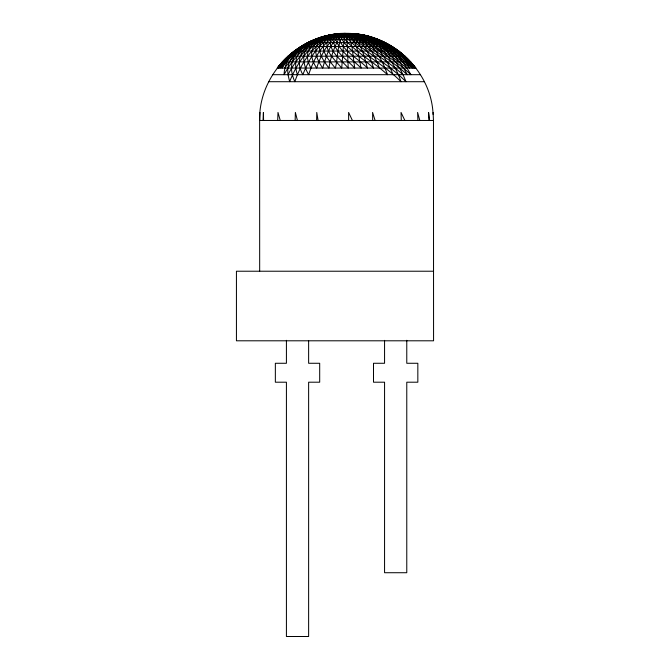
<?xml version="1.0" encoding="UTF-8"?>
<svg xmlns="http://www.w3.org/2000/svg" width="670" height="670" viewBox="0 0 670 670"><rect width="100%" height="100%" fill="white"/><g stroke="black" fill="none" stroke-linecap="round" stroke-linejoin="round"><path stroke-width="1" d="M433.088 114.453C431.363 70.224 390.752 32.596 346.599 33.5C300.11 32.445 258.536 73.976 259.625 120.474L259.675 271.224M316.634 120.474L316.768 112.443L318.083 120.474M295.143 120.474L295.37 112.443L297.421 120.474M259.759 120.474L259.993 112.443M277.698 120.474L277.991 112.443L280.253 120.474M263.042 120.474L263.402 112.443L263.586 120.474M338.71 33.868C314.666 35.962 291.978 48.793 277.497 68.055C285.487 57.176 296.249 48.307 308.51 42.62C324.866 32.721 344.305 34.798 362.562 34.982C383.759 38.885 402.637 51.28 415.928 68.055L277.196 68.055C291.902 48.793 314.565 36.163 338.71 33.868C315.897 36.373 285.052 47.729 284.055 74.688C296.391 51.858 318.995 31.532 346.599 33.5C372.855 33.525 399.169 46.062 414.747 67.285M390.25 45.97C375.929 37.788 357.579 30.971 341.089 34.982C334.799 44.898 330.871 56.372 328.895 68.055C323.727 60.987 316.617 51.758 320.838 42.62C326.566 34.564 337.554 33.835 346.599 33.5C373.274 33.559 399.437 46.573 415.316 68.055C396.129 46.674 368.366 30.192 338.61 33.868M411.338 63.642C394.354 43.651 367.487 32.294 341.264 33.868C323.451 39.304 314.121 58.19 308.627 74.688C303.77 66.263 301.048 54.705 307.873 46.523C317.027 39.455 327.672 34.271 339.439 33.868L325.436 36.59M404.613 56.196C384.664 41.716 359.087 29.874 333.936 34.982C314.322 42.997 301.257 62.05 294.867 81.707C278.67 46.9 325.193 30.921 351.7 33.81M316.617 39.086L323.727 36.817L339.129 33.868C314.599 36.825 297.999 60.183 289.641 81.707L288.016 74.688C298.142 55.141 315.838 36.013 338.886 33.868M351.641 33.868C336.114 30.284 338.442 59.421 335.26 68.055C329.288 60.518 318.426 49.27 325.721 39.371L334.908 34.982L340.243 33.868C321.692 35.569 298.594 45.686 310.955 68.055M284.683 68.055C296.014 52.562 310.587 37.445 330.687 34.982M354.539 33.868C379.036 34.974 398.357 50.778 414.102 68.055C403.39 53.918 386.531 46.104 370.56 39.371C360.368 36.021 349.145 31.205 338.392 34.982C327.236 42.813 320.762 55.35 316.692 68.055C304.858 50.593 315.31 38.157 333.936 34.982M284.75 59.982L282.606 61.883L278.41 68.055L288.259 56.196L294.339 51.64M315.729 39.371C300.989 44.563 289.423 56.029 279.918 68.055C284.298 59.429 291.835 52.545 300.018 47.536M314.657 40.091C301.399 45.61 287.137 53.809 282.02 68.055C293.234 51.046 310.646 38.6 330.896 34.982M341.089 34.982C330.084 42.285 326.265 56.079 322.689 68.055C317.823 60.911 312.421 50.753 318.233 42.62C325.134 38.006 332.99 34.798 341.264 33.868C321.466 37.311 309.624 57.31 302.857 74.688C291.014 53.901 311.734 36.733 331.24 34.982M346.03 33.868L350.393 33.868M335.98 34.982L328.007 39.371C323.241 50.593 335.435 60.233 341.717 68.055L343.375 46.523L345.284 33.868L342.521 34.982L340.528 36.817C347.504 50.459 362.679 57.771 373.533 68.055C368.986 53.232 360.301 30.292 340.779 33.818M301.617 46.523L303.334 45.661M338.392 34.982L334.372 36.817L333.057 39.371C334.263 51.908 346.851 59.479 354.715 68.055L351.951 46.523L348.274 33.868L341.708 33.81M317.304 39.086L321.767 37.671M331.725 34.982C313.158 39.991 284.775 50.736 288.016 74.688M337.873 34.538L339.774 34.095M337.814 34.43L339.757 34.053L336.842 34.505M336.876 34.43L339.807 33.868C327.597 35.075 315.855 39.605 305.755 46.523C295.487 51.657 293.728 64.831 297.463 74.688M344.548 33.868L349.003 33.868M333.082 34.982L339.807 33.868M343.141 33.868L347.537 33.868M341.851 33.868L346.784 33.868L348.224 68.055C341.273 59.848 328.635 51.515 330.461 39.371L332.513 36.817L337.144 34.982L342.479 33.868L336.34 36.817L335.771 39.371C339.824 51.85 352.253 59.178 361.13 68.055C358.375 56.531 357.998 42.001 348.274 33.868L368.039 42.62L391.28 56.196L406.975 68.055L410.919 74.688C393.097 58.005 371.791 45.602 349.941 34.982M389.94 46.523L394.27 50.593L392.997 50.635C382.536 40.77 368.266 35.728 354.196 33.868L368.132 36.557M322.798 36.817L370.368 36.817M315.176 39.371L377.981 39.371M307.832 42.62L385.317 42.62M300.813 46.523L392.327 46.523M294.18 51.071L398.952 51.071M288.008 56.196L405.124 56.196M282.321 61.883L410.802 61.883M272.648 74.688L420.459 74.688M268.745 81.707L424.361 81.707M259.625 120.474L433.473 120.474L433.565 340.796L236.435 340.796L236.435 271.224L433.565 271.224M362.143 34.982L354.405 33.868L369.128 36.817L376.339 39.371M354.196 33.868L364.547 35.77M356.708 34.505L353.718 34.028L355.753 34.43M398.491 51.071C384.915 42.051 369.287 36.222 353.174 33.868C376.121 38.073 397.762 49.731 412.293 68.055C394.906 52.151 373.45 40.811 351.038 33.868C372.277 41.8 392.645 53.181 409.914 68.055C396.858 49.094 373.508 40.1 352.202 33.868C376.624 37.997 393.533 59.295 400.995 81.707C383.851 64.01 360.2 53.257 343.986 34.982M356.641 34.43L353.576 33.868C375.493 36.18 395.091 49.806 406.975 68.055M353.727 34.095L355.745 34.538M362.42 34.982L376.28 39.053M357.763 34.982C381.104 39.857 397.846 60.283 405.97 81.707C387.938 63.457 364.74 51.582 345.477 34.982L346.784 33.868C367.688 46.28 389.211 58.131 407.226 74.688C397.687 55.769 380.719 39.806 359.698 34.982M363.802 35.77L353.919 33.868L363.308 35.904M355.435 34.982C374.371 39.622 386.23 57.612 393.089 74.688M369.748 36.817L384.304 42.62M352.797 34.982C371.582 39.279 381.515 57.98 387.495 74.688C373.173 61.439 354.991 52.101 342.705 36.817L342.521 34.982L343.836 33.868L339.707 34.982L338.4 36.817C341.976 50.928 357.855 58.114 367.42 68.055C364.07 55.861 361.147 41.188 349.707 33.868C365.862 37.21 374.044 54.044 379.404 68.055M369.128 36.817L373.508 38.642M377.151 39.371L379.781 40.761M394.27 50.593L387.394 46.523M391.129 46.523L397.578 51.071L396.079 50.635L391.129 46.523L398.03 51.071M393.499 48.642L396.891 51.071M346.968 34.982C365.72 48.098 385.92 59.278 402.988 74.688M390.577 47.176L394.412 51.071M388.366 46.523L390.911 49.555M404.873 120.474L401.045 112.443L401.28 120.474M352.395 120.474L348.626 112.443L348.635 120.474M375.099 120.474L372.587 112.443L372.696 120.474M419.822 120.474L417.603 112.443L417.904 120.474M429.587 120.474L428.574 112.443L428.926 120.474M433.105 112.443L433.473 120.474M406.774 340.293L406.774 363.274L417.837 363.274L417.837 382.202L406.774 382.202L406.774 572.724L384.563 572.724L384.563 382.202L373.5 382.202L373.5 363.274L384.563 363.274L384.563 340.368M308.627 340.796L308.627 363.274L319.691 363.274L319.691 382.202L308.627 382.202L308.627 636.5L286.417 636.5L286.417 382.202L275.353 382.202L275.353 363.274L286.417 363.274L286.417 340.318"/></g></svg>
